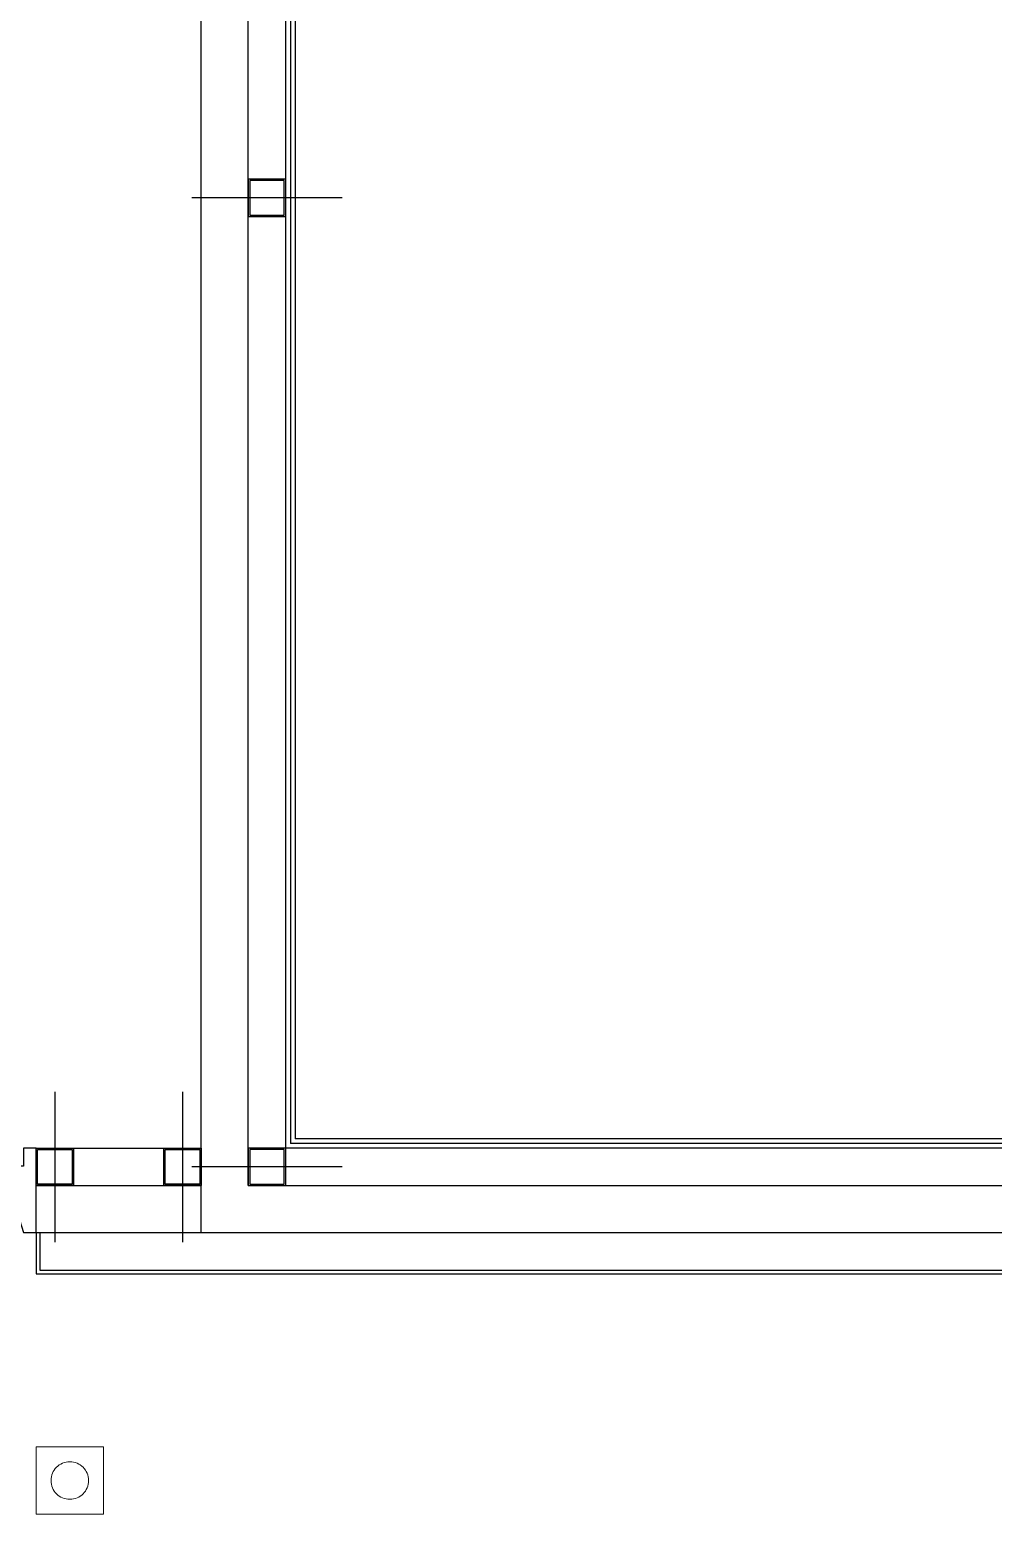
# Model space of a CAD drawing. Header units: millimetres. Extents: x 8456 to 190005487, y 619 to 455456909.
# Drawn here: x 210345 to 210741, y 158300 to 158909 of the extents above; entities that cross this region are included whole.
import ezdxf

# ---------------------------------------------------------------- set-up
doc = ezdxf.new("R2010")
doc.units = ezdxf.units.MM
doc.header["$LTSCALE"] = 400
doc.header["$MEASUREMENT"] = 0
doc.linetypes.add('CEN', pattern=[62, 60, -1, 0, -1])
doc.linetypes.add('지하2층평면도$0$XR-평면도$0$HID', pattern=[2, 1.1, -0.9])
doc.layers.get('0').update_dxf_attribs({"linetype": 'CONTINUOUS'})
for name, color, linetype in [('AA-DWXM-DOOR', 7, 'CONTINUOUS'), ('CEN', 1, 'CEN'), ('FIN', 5, 'CONTINUOUS'), ('WAL', 3, 'CONTINUOUS'), ('석고보드', 4, 'CONTINUOUS'), ('저온단열', 160, 'CONTINUOUS'), ('판넬', 4, 'CONTINUOUS')]:
    doc.layers.add(name, color=color, linetype=linetype)
doc.layers.add('지하2층평면도$0$0FURN1', color=8, linetype='지하2층평면도$0$XR-평면도$0$HID', lineweight=18)

# ---------------------------------------------------------------- blocks, each defined once
blk = doc.blocks.new('A$C2DB436D3')
at = {"layer": 'AA-DWXM-DOOR', "color": 8, "elevation": 2515.73}
blk.add_lwpolyline([(26812.74, 21003.49), (26812.74, 21014.05), (26805.35, 21014.05), (26805.35, 21003.49), (26802.18, 21003.49), (26802.18, 20975.11), (26805.35, 20964.55), (26812.74, 20964.55), (26812.74, 20975.11)], dxfattribs=at)
at = {"layer": 'CEN', "color": 8, "elevation": 2515.73}
for points in [[(26992.04, 21570.65), (26904.04, 21570.65)], [(26823.74, 21047.05), (26823.74, 20959.05)], [(26898.54, 21047.05), (26898.54, 20959.05)], [(26992.04, 21003.05), (26904.04, 21003.05)]]:
    blk.add_lwpolyline(points, dxfattribs=at)
at = {"layer": 'FIN', "color": 8}
for p, q in [((26959.04, 21014.05, 2515.73), (26959.04, 22095.35, 2515.73)), ((26834.74, 21014.05, 2515.73), (26887.54, 21014.05, 2515.73)), ((28625.54, 21014.05, 2515.73), (26959.04, 21014.05, 2515.73))]:
    blk.add_line(p, q, dxfattribs=at)
at = {"layer": 'WAL', "color": 8, "elevation": 2515.73}
for points in [[(26959.04, 21559.65), (26959.04, 21581.65), (26937.04, 21581.65), (26937.04, 21559.65)], [(26958.16, 21560.53), (26958.16, 21580.77), (26937.92, 21580.77), (26937.92, 21560.53)], [(26812.74, 21014.05), (26834.74, 21014.05), (26834.74, 20992.05), (26812.74, 20992.05)], [(26813.62, 21013.17), (26833.86, 21013.17), (26833.86, 20992.93), (26813.62, 20992.93)], [(26887.54, 21014.05), (26909.54, 21014.05), (26909.54, 20992.05), (26887.54, 20992.05)], [(26888.42, 21013.17), (26908.66, 21013.17), (26908.66, 20992.93), (26888.42, 20992.93)], [(26959.04, 20992.05), (26959.04, 21014.05), (26937.04, 21014.05), (26937.04, 20992.05)], [(26958.16, 20992.93), (26958.16, 21013.17), (26937.92, 21013.17), (26937.92, 20992.93)]]:
    blk.add_lwpolyline(points, close=True, dxfattribs=at)
at = {"layer": '석고보드', "color": 8}
for p, q in [((26961.79, 22095.35, 2515.73), (26961.79, 21016.8, 2515.73)), ((26964.54, 22095.35, 2515.73), (26964.54, 21019.55, 2515.73)), ((28625.54, 21019.55, 2515.73), (26964.54, 21019.55, 2515.73)), ((28625.54, 21016.8, 2515.73), (26961.79, 21016.8, 2515.73)), ((26812.74, 20964.55, 2515.73), (26812.74, 20940.35, 2515.73)), ((26812.74, 20940.35, 2515.73), (28590.34, 20940.35, 2515.73))]:
    blk.add_line(p, q, dxfattribs=at)
at = {"layer": '저온단열', "color": 8}
for p, q in [((26814.94, 20964.55, 2515.73), (26814.94, 20942.55, 2515.73)), ((26814.94, 20942.55, 2515.73), (28592.54, 20942.55, 2515.73))]:
    blk.add_line(p, q, dxfattribs=at)
at = {"layer": '지하2층평면도$0$0FURN1', "color": 8}
for p, q in [((26812.74, 20839.15, 2515.73), (26852.34, 20839.15, 2515.73)), ((26812.74, 20799.55, 2515.73), (26812.74, 20839.15, 2515.73)), ((26852.34, 20839.15, 2515.73), (26852.34, 20799.55, 2515.73)), ((26852.34, 20799.55, 2515.73), (26812.74, 20799.55, 2515.73))]:
    blk.add_line(p, q, dxfattribs=at)
blk.add_circle((26832.54, 20819.35, 2515.73), 11, dxfattribs=at)
at = {"layer": '판넬', "color": 8}
for p, q in [((26909.54, 20964.55, 2515.73), (26909.54, 22095.35, 2515.73)), ((26937.04, 20992.05, 2515.73), (26937.04, 22095.35, 2515.73)), ((26812.74, 20992.05, 2515.73), (26909.54, 20992.05, 2515.73)), ((26812.74, 20964.55, 2515.73), (26812.74, 20992.05, 2515.73)), ((26937.04, 20992.05, 2515.73), (28625.54, 20992.05, 2515.73)), ((26812.74, 20964.55, 2515.73), (26909.54, 20964.55, 2515.73)), ((26909.54, 20964.55, 2515.73), (28625.54, 20964.55, 2515.73))]:
    blk.add_line(p, q, dxfattribs=at)

msp = doc.modelspace()

# ---------------------------------------------------------------- block references
at = {"xscale": 0.7, "yscale": 0.7, "zscale": 0.7}
msp.add_blockref('A$C2DB436D3', (191579.09, 143740.16, -160.09), dxfattribs=at)

doc.saveas('drawing.dxf')
